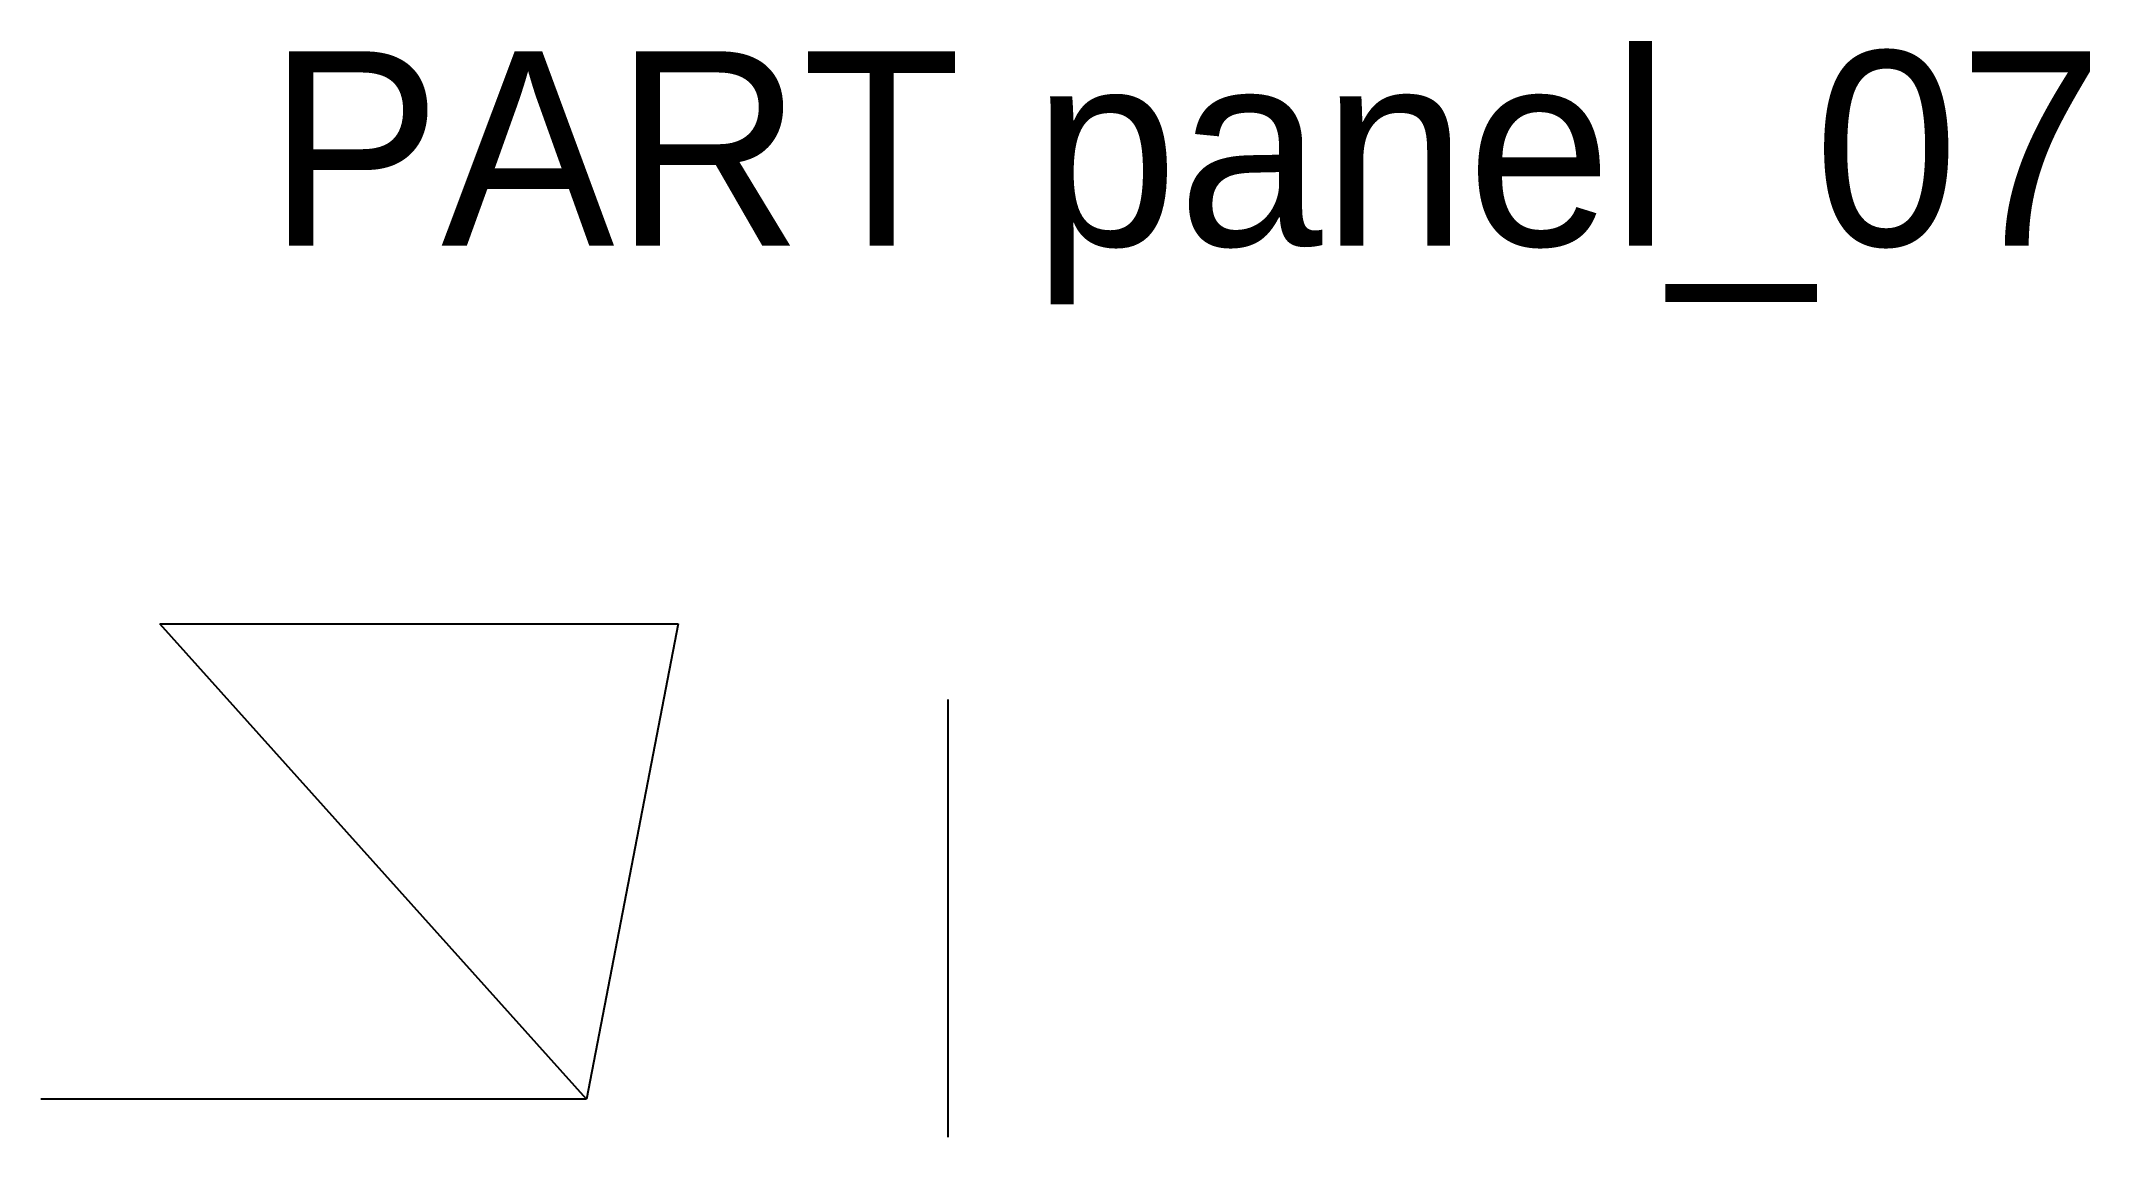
# Model space of a CAD drawing. Header units: millimetres. Extents: x 53 to 179, y 64 to 132.
import ezdxf

# ---------------------------------------------------------------- set-up
doc = ezdxf.new("R2010")
doc.units = ezdxf.units.MM
for name, color, linetype in [('ANNOTATION', 4, 'Continuous'), ('ANNOTATIONS', 3, 'Continuous'), ('DIMENSION', 1, 'Continuous'), ('GEOMETRY', 7, 'Continuous')]:
    doc.layers.add(name, color=color, linetype=linetype)

msp = doc.modelspace()

# ---------------------------------------------------------------- linework, layer by layer
at = {"layer": 'ANNOTATION'}
for q in [(60.33, 95.67), (53, 66.33)]:
    msp.add_line((86.67, 66.33), q, dxfattribs=at)
at = {"layer": 'DIMENSION'}
msp.add_line((109, 64), (109, 91), dxfattribs=at)
at = {"layer": 'GEOMETRY'}
for p, q in [((86.67, 66.33), (60.33, 95.67)), ((60.33, 95.67), (92.33, 95.67)), ((60.33, 95.67), (92.33, 95.67)), ((92.33, 95.67), (86.67, 66.33)), ((92.33, 95.67), (86.67, 66.33)), ((109, 64), (109, 91)), ((86.67, 66.33), (53, 66.33))]:
    msp.add_line(p, q, dxfattribs=at)

# ---------------------------------------------------------------- texts
at = {"layer": 'ANNOTATIONS'}
msp.add_text('PART panel_07', height=12, dxfattribs=at).set_placement((67, 119))

doc.saveas('drawing.dxf')
